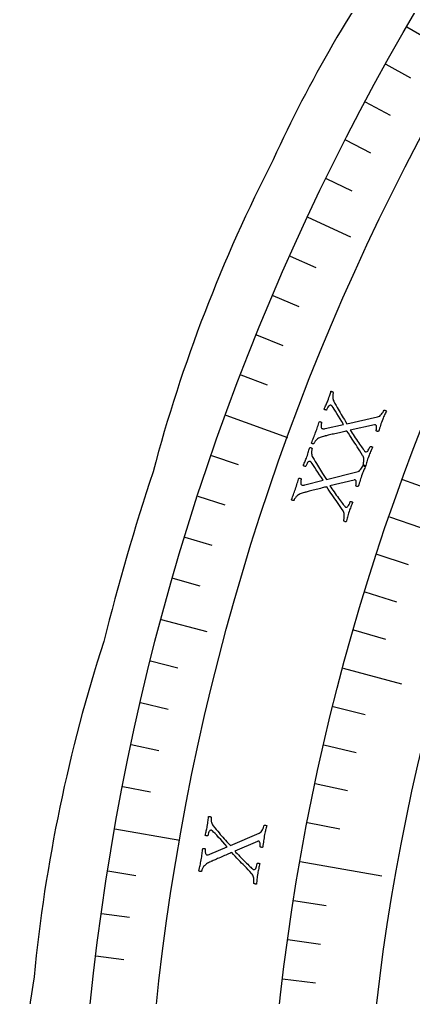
# Model space of a CAD drawing. Header units: millimetres. Extents: x -76 to 76, y -76 to 86.
# Drawn here: x -76.24 to -64.3, y 7.82 to 37.46 of the extents above; entities that cross this region are included whole.
import ezdxf

# ---------------------------------------------------------------- set-up
doc = ezdxf.new("R2010")
doc.units = ezdxf.units.MM
for name, color, linetype in [('CUT_OUTER', 1, 'Continuous'), ('ENGRAVE', 7, 'Continuous'), ('ENGRAVE_FINE', 8, 'Continuous'), ('TEXT', 5, 'Continuous')]:
    doc.layers.add(name, color=color, linetype=linetype)

msp = doc.modelspace()

# ---------------------------------------------------------------- linework, layer by layer
at = {"layer": 'CUT_OUTER'}
for centre, radius, start, end in [((-31.513, 16.3028), 40.717, 144.37178, 155.45836), ((-26.6949, 11.6763), 47.0733, 152.7707, 165.13646), ((-0.4092, 0.1199), 75.5736, 161.77829, 165.84201), ((-27.8135, 3.7715), 48.2123, 162.08122, 174.4382), ((-41.419, 2.9379), 34.8181, 170.90073, 184.63928)]:
    msp.add_arc(centre, radius, start, end, dxfattribs=at)
at = {"layer": 'ENGRAVE'}
for points in [[(-64.5016, 37.24), (-62.7739, 36.2425)], [(-67.5018, 31.4766), (-66.2103, 30.8744)], [(-69.9883, 25.4737), (-68.1136, 24.7913)], [(-64.6321, 23.5241), (-62.2753, 22.6664)], [(-71.9422, 19.2768), (-70.5657, 18.908)], [(-66.4364, 17.8016), (-64.6598, 17.3256)], [(-73.3485, 12.9333), (-71.3838, 12.5869)], [(-67.7351, 11.9435), (-65.2652, 11.508)]]:
    msp.add_lwpolyline(points, dxfattribs=at)
for radius in [74.48, 74.48, 72.485, 68.78, 68.78, 65.854]:
    msp.add_circle((0, 0), radius, dxfattribs=at)
at = {"layer": 'ENGRAVE_FINE'}
for points in [[(-65.1417, 36.1086), (-64.3939, 35.6941)], [(-65.7619, 34.9662), (-65.007, 34.5648)], [(-66.3622, 33.8132), (-65.6004, 33.4251)], [(-66.9422, 32.6499), (-66.1737, 32.2751)], [(-68.0409, 30.2937), (-67.2598, 29.946)], [(-68.5592, 29.1017), (-67.7722, 28.7676)], [(-69.0567, 27.9007), (-68.2639, 27.5804)], [(-69.5331, 26.6912), (-68.7349, 26.3848)], [(-70.4222, 24.2483), (-69.6138, 23.97)], [(-70.8347, 23.0156), (-70.0215, 22.7514)], [(-65.0328, 22.3926), (-64.0842, 22.066)], [(-71.2256, 21.7758), (-70.4079, 21.5259)], [(-65.4137, 21.2542), (-64.4596, 20.9442)], [(-71.5948, 20.5295), (-70.7729, 20.2938)], [(-65.7746, 20.1093), (-64.8153, 19.816)], [(-66.1156, 18.9583), (-65.1512, 18.6818)], [(-72.2676, 18.0183), (-71.438, 17.8115)], [(-72.5711, 16.7544), (-71.738, 16.562)], [(-66.7369, 16.6394), (-65.7635, 16.3967)], [(-72.8524, 15.4853), (-72.0161, 15.3075)], [(-67.0172, 15.4721), (-66.0397, 15.2465)], [(-67.277, 14.3002), (-66.2957, 14.0916)], [(-73.1116, 14.2115), (-72.2723, 14.0483)], [(-67.5163, 13.1238), (-66.5315, 12.9324)], [(-73.563, 11.6512), (-72.7186, 11.5175)], [(-67.9332, 10.7596), (-66.9424, 10.6026)], [(-73.7552, 10.3656), (-72.9085, 10.2466)], [(-68.1106, 9.5723), (-67.1172, 9.4327)], [(-73.9248, 9.0768), (-73.0762, 8.9726)], [(-68.2673, 8.3822), (-67.2716, 8.2599)]]:
    msp.add_lwpolyline(points, dxfattribs=at)
at = {"layer": 'TEXT'}
for points in [[(-67.2652, 24.9464), (-67.2483, 24.9927), (-67.2325, 25.0372), (-67.218, 25.0799), (-67.2047, 25.1207), (-67.1919, 25.1605), (-67.179, 25.1999), (-67.1661, 25.2389), (-67.1532, 25.2775), (-67.1459, 25.2774), (-67.1363, 25.2757), (-67.1243, 25.2723), (-67.1101, 25.2673), (-67.0968, 25.2616), (-67.0879, 25.256), (-67.0834, 25.2505), (-67.0832, 25.2452), (-67.0867, 25.2348), (-67.0902, 25.2218), (-67.0938, 25.2061), (-67.0974, 25.1879), (-67.1003, 25.1685), (-67.1016, 25.1493), (-67.1014, 25.1302), (-67.0997, 25.1113), (-67.0955, 25.0941), (-67.0876, 25.08), (-67.0762, 25.069), (-67.0613, 25.0612), (-67.0453, 25.0574), (-67.0256, 25.0568), (-67.0021, 25.0592), (-66.975, 25.0646), (-66.4173, 25.1898), (-66.4705, 25.2744), (-66.5219, 25.357), (-66.5714, 25.4375), (-66.6191, 25.516), (-66.6636, 25.5885), (-66.7033, 25.6511), (-66.7384, 25.7037), (-66.7688, 25.7464), (-66.7739, 25.7524), (-66.7793, 25.7575), (-66.785, 25.7619), (-66.791, 25.7654), (-66.7965, 25.7682), (-66.8008, 25.7703), (-66.8039, 25.7718), (-66.8058, 25.7726), (-66.8159, 25.7743), (-66.828, 25.7722), (-66.8424, 25.7666), (-66.8589, 25.7572), (-66.8768, 25.7407), (-66.8955, 25.7137), (-66.9149, 25.6761), (-66.935, 25.628), (-66.9393, 25.6256), (-66.9466, 25.6253), (-66.957, 25.6272), (-66.9705, 25.6311), (-66.9843, 25.6361), (-66.9957, 25.6411), (-67.0047, 25.6462), (-67.0113, 25.6512), (-66.9948, 25.687), (-66.9791, 25.7208), (-66.9645, 25.7525), (-66.9508, 25.7821), (-66.9375, 25.8116), (-66.9241, 25.8426), (-66.9107, 25.8753), (-66.8971, 25.9097), (-66.879, 25.9574), (-66.863, 26.0014), (-66.8491, 26.0417), (-66.8374, 26.0784), (-66.8272, 26.1117), (-66.8177, 26.142), (-66.8091, 26.1692), (-66.8013, 26.1933), (-66.7943, 26.1933), (-66.7856, 26.192), (-66.7751, 26.1895), (-66.763, 26.1858), (-66.7511, 26.1808), (-66.7415, 26.1747), (-66.7342, 26.1675), (-66.7292, 26.159), (-66.7316, 26.1518), (-66.7346, 26.1405), (-66.7383, 26.1252), (-66.7427, 26.1058), (-66.7466, 26.0836), (-66.7489, 26.0596), (-66.7498, 26.0339), (-66.749, 26.0065), (-66.7459, 25.9782), (-66.7397, 25.9501), (-66.7303, 25.922), (-66.7176, 25.894), (-66.68, 25.8259), (-66.6449, 25.7624), (-66.6125, 25.7036), (-66.5826, 25.6493), (-66.5538, 25.5976), (-66.5245, 25.5462), (-66.4946, 25.4953), (-66.4641, 25.4447), (-66.4319, 25.3921), (-66.3965, 25.3351), (-66.3581, 25.2736), (-66.3165, 25.2077), (-65.3891, 25.4165), (-65.3562, 25.427), (-65.3254, 25.4437), (-65.2966, 25.4667), (-65.2697, 25.496), (-65.2455, 25.5281), (-65.2248, 25.5598), (-65.2076, 25.5909), (-65.1939, 25.6216), (-65.1864, 25.6224), (-65.1771, 25.6213), (-65.166, 25.6181), (-65.1531, 25.6129), (-65.1407, 25.6073), (-65.1313, 25.6025), (-65.1249, 25.5988), (-65.1213, 25.5961), (-65.1378, 25.5615), (-65.153, 25.5294), (-65.1671, 25.4998), (-65.18, 25.4727), (-65.1927, 25.4452), (-65.2059, 25.4148), (-65.2198, 25.3812), (-65.2343, 25.3446), (-65.2537, 25.2941), (-65.2712, 25.2467), (-65.2869, 25.2025), (-65.3008, 25.1614), (-65.3144, 25.1201), (-65.3291, 25.0755), (-65.3448, 25.0274), (-65.3617, 24.976), (-65.3698, 24.974), (-65.38, 24.9742), (-65.3923, 24.9767), (-65.4066, 24.9815), (-65.4198, 24.9872), (-65.4287, 24.9928), (-65.4333, 24.9982), (-65.4335, 25.0034), (-65.4306, 25.0124), (-65.4277, 25.0242), (-65.4249, 25.0388), (-65.4222, 25.056), (-65.4201, 25.0747), (-65.4193, 25.0933), (-65.4198, 25.1119), (-65.4216, 25.1304), (-65.4252, 25.1471), (-65.431, 25.1603), (-65.4392, 25.17), (-65.4496, 25.1762), (-65.4525, 25.1771), (-65.456, 25.1776), (-65.4602, 25.1779), (-65.4651, 25.1778), (-65.4701, 25.1775), (-65.4747, 25.1768), (-65.4789, 25.1757), (-65.4827, 25.1743), (-66.2185, 25.017), (-66.1911, 24.9736), (-66.162, 24.9284), (-66.1313, 24.8812), (-66.0988, 24.8322), (-66.0657, 24.7826), (-66.0328, 24.7336), (-66.0002, 24.6854), (-65.9678, 24.6379), (-65.9365, 24.5924), (-65.9068, 24.5501), (-65.8789, 24.511), (-65.8527, 24.4751), (-65.8292, 24.4436), (-65.8096, 24.4176), (-65.7938, 24.3969), (-65.7819, 24.3818), (-65.7795, 24.3793), (-65.7766, 24.3762), (-65.7732, 24.3725), (-65.7693, 24.3684), (-65.7648, 24.3642), (-65.7598, 24.3605), (-65.7542, 24.3573), (-65.748, 24.3547), (-65.7356, 24.3532), (-65.7218, 24.3573), (-65.7063, 24.3671), (-65.6894, 24.3824), (-65.6714, 24.4049), (-65.653, 24.4359), (-65.6342, 24.4754), (-65.6148, 24.5236), (-65.6073, 24.5246), (-65.5978, 24.5241), (-65.5863, 24.5219), (-65.5729, 24.5181), (-65.5601, 24.5136), (-65.5505, 24.5093), (-65.5441, 24.5054), (-65.5409, 24.5017), (-65.5563, 24.468), (-65.5717, 24.434), (-65.587, 24.3995), (-65.6023, 24.3646), (-65.6172, 24.3296), (-65.6315, 24.2948), (-65.6451, 24.26), (-65.6582, 24.2254), (-65.6752, 24.1785), (-65.6904, 24.1349), (-65.7038, 24.0946), (-65.7154, 24.0577), (-65.7262, 24.0221), (-65.737, 23.9858), (-65.7478, 23.9487), (-65.7587, 23.911), (-65.7668, 23.9117), (-65.7762, 23.9141), (-65.787, 23.9183), (-65.7992, 23.9243), (-65.8107, 23.9305), (-65.8195, 23.9357), (-65.8257, 23.9396), (-65.8291, 23.9424), (-65.8269, 23.9504), (-65.8238, 23.9641), (-65.8199, 23.9834), (-65.8153, 24.0085), (-65.811, 24.0373), (-65.8083, 24.0677), (-65.8071, 24.0998), (-65.8075, 24.1336), (-65.8105, 24.167), (-65.8172, 24.1979), (-65.8275, 24.2263), (-65.8414, 24.2523), (-65.8849, 24.3209), (-65.9265, 24.3865), (-65.9664, 24.4489), (-66.0044, 24.5081), (-66.0417, 24.5658), (-66.0791, 24.6234), (-66.1167, 24.681), (-66.1545, 24.7385), (-66.193, 24.7973), (-66.233, 24.8587), (-66.2743, 24.9227), (-66.317, 24.9893), (-66.3472, 24.9833), (-66.381, 24.9762), (-66.4182, 24.968), (-66.459, 24.9586), (-66.5021, 24.9488), (-66.546, 24.9388), (-66.5909, 24.9288), (-66.6367, 24.9188), (-66.6822, 24.9088), (-66.7262, 24.8989), (-66.7687, 24.8892), (-66.8096, 24.8797), (-66.8479, 24.8706), (-66.8827, 24.8624), (-66.9138, 24.855), (-66.9412, 24.8486), (-66.9637, 24.8433), (-66.9798, 24.8395), (-66.9894, 24.8372), (-66.9926, 24.8365), (-67.0319, 24.8276), (-67.0676, 24.8178), (-67.0995, 24.8073), (-67.1277, 24.7959), (-67.1538, 24.7829), (-67.1797, 24.7679), (-67.2053, 24.7506), (-67.2305, 24.7312), (-67.2466, 24.7171), (-67.2616, 24.7014), (-67.2756, 24.6839), (-67.2885, 24.6648), (-67.2999, 24.6459), (-67.3093, 24.629), (-67.3167, 24.6141), (-67.322, 24.6013), (-67.3256, 24.5974), (-67.3326, 24.5962), (-67.343, 24.5978), (-67.3568, 24.6021), (-67.3707, 24.6079), (-67.3816, 24.6141), (-67.3895, 24.6207), (-67.3942, 24.6276), (-67.3762, 24.6727), (-67.3593, 24.7142), (-67.3434, 24.7522), (-67.3286, 24.7867), (-67.314, 24.8212), (-67.2985, 24.8593), (-67.2822, 24.9011), (-67.2652, 24.9464)], [(-67.877, 23.2302), (-67.8613, 23.2769), (-67.8467, 23.3218), (-67.8332, 23.3648), (-67.8209, 23.406), (-67.8092, 23.4461), (-67.7973, 23.4858), (-67.7854, 23.5251), (-67.7734, 23.5641), (-67.7661, 23.5641), (-67.7565, 23.5626), (-67.7445, 23.5595), (-67.7301, 23.5549), (-67.7167, 23.5495), (-67.7077, 23.5441), (-67.703, 23.5388), (-67.7027, 23.5335), (-67.7059, 23.523), (-67.709, 23.5099), (-67.7122, 23.4942), (-67.7154, 23.4759), (-67.7178, 23.4564), (-67.7186, 23.4371), (-67.718, 23.4181), (-67.7158, 23.3992), (-67.7111, 23.3821), (-67.7029, 23.3682), (-67.6912, 23.3575), (-67.6761, 23.3501), (-67.66, 23.3468), (-67.6403, 23.3466), (-67.6169, 23.3496), (-67.5899, 23.3557), (-67.0356, 23.495), (-67.0909, 23.5782), (-67.1444, 23.6595), (-67.196, 23.7387), (-67.2456, 23.816), (-67.2919, 23.8873), (-67.3332, 23.9489), (-67.3696, 24.0006), (-67.4011, 24.0426), (-67.4063, 24.0484), (-67.4118, 24.0534), (-67.4176, 24.0576), (-67.4237, 24.061), (-67.4293, 24.0636), (-67.4337, 24.0656), (-67.4369, 24.067), (-67.4388, 24.0678), (-67.4488, 24.0692), (-67.461, 24.0669), (-67.4752, 24.0608), (-67.4914, 24.051), (-67.5089, 24.0341), (-67.5269, 24.0066), (-67.5453, 23.9686), (-67.5642, 23.9199), (-67.5684, 23.9174), (-67.5758, 23.917), (-67.5863, 23.9185), (-67.5998, 23.9221), (-67.6137, 23.9268), (-67.6253, 23.9315), (-67.6344, 23.9363), (-67.6411, 23.9412), (-67.6255, 23.9774), (-67.6107, 24.0116), (-67.5969, 24.0437), (-67.5839, 24.0736), (-67.5714, 24.1034), (-67.5588, 24.1348), (-67.5462, 24.1678), (-67.5335, 24.2025), (-67.5166, 24.2506), (-67.5017, 24.295), (-67.4889, 24.3357), (-67.4781, 24.3727), (-67.4687, 24.4062), (-67.46, 24.4367), (-67.4521, 24.4641), (-67.4449, 24.4885), (-67.4379, 24.4886), (-67.4292, 24.4876), (-67.4187, 24.4853), (-67.4064, 24.4819), (-67.3944, 24.4773), (-67.3847, 24.4714), (-67.3772, 24.4643), (-67.372, 24.456), (-67.3742, 24.4488), (-67.3769, 24.4374), (-67.3802, 24.422), (-67.3841, 24.4025), (-67.3874, 24.3802), (-67.3892, 24.3561), (-67.3894, 24.3304), (-67.3879, 24.303), (-67.3841, 24.2748), (-67.3772, 24.2469), (-67.367, 24.219), (-67.3537, 24.1914), (-67.3143, 24.1242), (-67.2777, 24.0617), (-67.2437, 24.0037), (-67.2125, 23.9502), (-67.1824, 23.8992), (-67.1518, 23.8486), (-67.1206, 23.7984), (-67.0889, 23.7487), (-67.0553, 23.6969), (-67.0185, 23.6408), (-66.9785, 23.5803), (-66.9353, 23.5155), (-66.0134, 23.7477), (-65.9809, 23.7591), (-65.9505, 23.7766), (-65.9222, 23.8003), (-65.8961, 23.8303), (-65.8727, 23.863), (-65.8529, 23.8952), (-65.8365, 23.9268), (-65.8235, 23.9578), (-65.816, 23.9588), (-65.8067, 23.9578), (-65.7955, 23.955), (-65.7825, 23.9501), (-65.77, 23.9448), (-65.7605, 23.9403), (-65.7539, 23.9367), (-65.7503, 23.9341), (-65.7659, 23.8991), (-65.7803, 23.8667), (-65.7936, 23.8367), (-65.8059, 23.8092), (-65.8178, 23.7815), (-65.8303, 23.7507), (-65.8433, 23.7168), (-65.8569, 23.6798), (-65.875, 23.6288), (-65.8913, 23.581), (-65.9059, 23.5364), (-65.9187, 23.495), (-65.9313, 23.4534), (-65.9448, 23.4084), (-65.9593, 23.3599), (-65.9748, 23.3081), (-65.9829, 23.3059), (-65.9931, 23.3058), (-66.0054, 23.308), (-66.0199, 23.3124), (-66.0333, 23.3179), (-66.0423, 23.3232), (-66.047, 23.3285), (-66.0473, 23.3337), (-66.0447, 23.3428), (-66.0421, 23.3546), (-66.0397, 23.3692), (-66.0374, 23.3866), (-66.0357, 23.4053), (-66.0354, 23.4239), (-66.0364, 23.4424), (-66.0387, 23.4609), (-66.0427, 23.4775), (-66.0489, 23.4906), (-66.0573, 23.5001), (-66.0678, 23.506), (-66.0707, 23.5068), (-66.0743, 23.5073), (-66.0785, 23.5074), (-66.0834, 23.5072), (-66.0884, 23.5068), (-66.093, 23.5059), (-66.0971, 23.5048), (-66.1008, 23.5033), (-66.8324, 23.3274), (-66.8039, 23.2847), (-66.7737, 23.2402), (-66.7418, 23.1938), (-66.7081, 23.1456), (-66.6737, 23.0969), (-66.6396, 23.0488), (-66.6058, 23.0014), (-66.5722, 22.9547), (-66.5397, 22.91), (-66.509, 22.8685), (-66.4801, 22.8301), (-66.453, 22.7949), (-66.4287, 22.764), (-66.4085, 22.7385), (-66.3922, 22.7183), (-66.3798, 22.7034), (-66.3774, 22.7009), (-66.3744, 22.6979), (-66.3709, 22.6944), (-66.3669, 22.6903), (-66.3623, 22.6862), (-66.3572, 22.6827), (-66.3515, 22.6796), (-66.3453, 22.6771), (-66.3329, 22.676), (-66.3191, 22.6805), (-66.3039, 22.6906), (-66.2874, 22.7064), (-66.27, 22.7293), (-66.2524, 22.7608), (-66.2346, 22.8008), (-66.2164, 22.8494), (-66.2089, 22.8507), (-66.1994, 22.8504), (-66.1879, 22.8485), (-66.1744, 22.845), (-66.1615, 22.8408), (-66.1518, 22.8368), (-66.1453, 22.833), (-66.142, 22.8295), (-66.1566, 22.7954), (-66.1711, 22.7609), (-66.1855, 22.7261), (-66.1998, 22.6908), (-66.2139, 22.6555), (-66.2273, 22.6202), (-66.24, 22.5852), (-66.2522, 22.5503), (-66.268, 22.5029), (-66.2821, 22.4589), (-66.2945, 22.4183), (-66.3052, 22.3811), (-66.315, 22.3452), (-66.3249, 22.3087), (-66.3348, 22.2714), (-66.3447, 22.2334), (-66.3528, 22.2338), (-66.3623, 22.236), (-66.3732, 22.24), (-66.3855, 22.2456), (-66.3972, 22.2516), (-66.4061, 22.2565), (-66.4124, 22.2603), (-66.4159, 22.263), (-66.4138, 22.271), (-66.4111, 22.2848), (-66.4078, 22.3042), (-66.4037, 22.3294), (-66.4002, 22.3583), (-66.3982, 22.3888), (-66.3979, 22.4209), (-66.3992, 22.4546), (-66.403, 22.4879), (-66.4105, 22.5186), (-66.4215, 22.5468), (-66.4361, 22.5724), (-66.4813, 22.64), (-66.5246, 22.7044), (-66.566, 22.7658), (-66.6055, 22.8241), (-66.6442, 22.8808), (-66.6831, 22.9374), (-66.7222, 22.994), (-66.7614, 23.0505), (-66.8014, 23.1083), (-66.8429, 23.1687), (-66.8858, 23.2316), (-66.9302, 23.2972), (-66.9602, 23.2904), (-66.9938, 23.2824), (-67.0309, 23.2732), (-67.0714, 23.2629), (-67.1142, 23.2519), (-67.1579, 23.2409), (-67.2025, 23.2297), (-67.248, 23.2185), (-67.2933, 23.2074), (-67.337, 23.1964), (-67.3792, 23.1856), (-67.4198, 23.175), (-67.4579, 23.165), (-67.4925, 23.1559), (-67.5234, 23.1478), (-67.5507, 23.1406), (-67.573, 23.1347), (-67.589, 23.1305), (-67.5985, 23.128), (-67.6017, 23.1272), (-67.6408, 23.1173), (-67.6762, 23.1067), (-67.7078, 23.0953), (-67.7357, 23.0832), (-67.7615, 23.0696), (-67.787, 23.0539), (-67.8121, 23.036), (-67.8369, 23.0159), (-67.8526, 23.0015), (-67.8672, 22.9853), (-67.8807, 22.9675), (-67.8932, 22.9481), (-67.9041, 22.9288), (-67.9131, 22.9117), (-67.92, 22.8967), (-67.925, 22.8837), (-67.9286, 22.8797), (-67.9355, 22.8784), (-67.946, 22.8797), (-67.9598, 22.8836), (-67.9739, 22.8891), (-67.985, 22.895), (-67.993, 22.9014), (-67.9979, 22.9082), (-67.981, 22.9537), (-67.9651, 22.9956), (-67.9502, 23.034), (-67.9363, 23.0689), (-67.9226, 23.1038), (-67.9081, 23.1423), (-67.8929, 23.1844), (-67.877, 23.2302)], [(-70.7331, 11.9898), (-70.7251, 12.0384), (-70.7179, 12.085), (-70.7116, 12.1296), (-70.7061, 12.1723), (-70.701, 12.2137), (-70.6957, 12.2548), (-70.6903, 12.2956), (-70.6847, 12.3359), (-70.6775, 12.3371), (-70.6678, 12.3372), (-70.6554, 12.3361), (-70.6405, 12.3339), (-70.6264, 12.3307), (-70.6166, 12.3269), (-70.6111, 12.3224), (-70.6099, 12.3172), (-70.6114, 12.3063), (-70.6124, 12.2928), (-70.613, 12.2768), (-70.6132, 12.2582), (-70.6124, 12.2386), (-70.6102, 12.2195), (-70.6065, 12.2008), (-70.6012, 12.1825), (-70.5938, 12.1664), (-70.5835, 12.154), (-70.5703, 12.1453), (-70.5542, 12.1404), (-70.5377, 12.1397), (-70.5182, 12.1427), (-70.4957, 12.1495), (-70.47, 12.1599), (-69.9454, 12.3866), (-70.0134, 12.4599), (-70.0793, 12.5314), (-70.1429, 12.6013), (-70.2044, 12.6696), (-70.2615, 12.7325), (-70.3123, 12.7866), (-70.3565, 12.8318), (-70.3944, 12.8681), (-70.4005, 12.8731), (-70.4067, 12.8771), (-70.4131, 12.8803), (-70.4196, 12.8827), (-70.4256, 12.8844), (-70.4302, 12.8857), (-70.4336, 12.8866), (-70.4356, 12.887), (-70.4458, 12.8867), (-70.4573, 12.8825), (-70.4704, 12.8742), (-70.4848, 12.862), (-70.4994, 12.8425), (-70.5127, 12.8124), (-70.5247, 12.7719), (-70.5355, 12.7208), (-70.5393, 12.7177), (-70.5465, 12.7161), (-70.5571, 12.7159), (-70.5711, 12.7173), (-70.5855, 12.7196), (-70.5977, 12.7224), (-70.6075, 12.7257), (-70.6149, 12.7294), (-70.6053, 12.7677), (-70.5962, 12.8038), (-70.5877, 12.8377), (-70.5798, 12.8694), (-70.5722, 12.9007), (-70.5649, 12.9337), (-70.5577, 12.9684), (-70.5508, 13.0047), (-70.5418, 13.0549), (-70.5343, 13.1011), (-70.5282, 13.1433), (-70.5235, 13.1815), (-70.5197, 13.2162), (-70.516, 13.2477), (-70.5126, 13.276), (-70.5094, 13.3012), (-70.5026, 13.3024), (-70.4938, 13.3028), (-70.483, 13.3023), (-70.4704, 13.3009), (-70.4578, 13.2983), (-70.4472, 13.294), (-70.4387, 13.2883), (-70.4322, 13.2809), (-70.4332, 13.2734), (-70.4341, 13.2617), (-70.4349, 13.246), (-70.4356, 13.2261), (-70.4353, 13.2035), (-70.4331, 13.1795), (-70.4291, 13.1541), (-70.4233, 13.1273), (-70.415, 13.1001), (-70.4036, 13.0736), (-70.3891, 13.0478), (-70.3715, 13.0227), (-70.3219, 12.9628), (-70.2756, 12.9069), (-70.2328, 12.8551), (-70.1933, 12.8074), (-70.1554, 12.7619), (-70.117, 12.7169), (-70.0781, 12.6724), (-70.0388, 12.6284), (-69.9974, 12.5828), (-69.952, 12.5333), (-69.9028, 12.48), (-69.8497, 12.423), (-68.9773, 12.8008), (-68.947, 12.8172), (-68.9198, 12.8394), (-68.8958, 12.8674), (-68.8748, 12.9011), (-68.857, 12.9372), (-68.8426, 12.9721), (-68.8315, 13.006), (-68.8237, 13.0387), (-68.8165, 13.0409), (-68.8071, 13.0415), (-68.7956, 13.0404), (-68.782, 13.0377), (-68.7688, 13.0344), (-68.7587, 13.0316), (-68.7516, 13.0291), (-68.7477, 13.0271), (-68.7574, 12.9901), (-68.7664, 12.9557), (-68.7747, 12.924), (-68.7824, 12.8949), (-68.7897, 12.8656), (-68.797, 12.8332), (-68.8045, 12.7976), (-68.8119, 12.759), (-68.8215, 12.7058), (-68.8299, 12.6559), (-68.8371, 12.6095), (-68.8431, 12.5666), (-68.8488, 12.5235), (-68.8549, 12.4769), (-68.8614, 12.4268), (-68.8684, 12.3731), (-68.876, 12.3696), (-68.886, 12.3679), (-68.8986, 12.3681), (-68.9136, 12.3701), (-68.9276, 12.3733), (-68.9374, 12.3772), (-68.9429, 12.3816), (-68.9441, 12.3867), (-68.9429, 12.3961), (-68.9423, 12.4082), (-68.9422, 12.423), (-68.9427, 12.4405), (-68.9441, 12.4592), (-68.9468, 12.4776), (-68.9508, 12.4958), (-68.956, 12.5136), (-68.9626, 12.5294), (-68.9709, 12.5413), (-68.9807, 12.5493), (-68.992, 12.5535), (-68.995, 12.5538), (-68.9986, 12.5536), (-69.0028, 12.5531), (-69.0076, 12.5521), (-69.0125, 12.5509), (-69.0168, 12.5493), (-69.0208, 12.5475), (-69.0242, 12.5454), (-69.7178, 12.2539), (-69.6829, 12.2164), (-69.6459, 12.1773), (-69.6069, 12.1367), (-69.5659, 12.0946), (-69.5241, 12.052), (-69.4827, 12.0101), (-69.4416, 11.9688), (-69.401, 11.9281), (-69.3617, 11.8892), (-69.3247, 11.8531), (-69.29, 11.8199), (-69.2576, 11.7896), (-69.2287, 11.763), (-69.2045, 11.741), (-69.1852, 11.7237), (-69.1706, 11.711), (-69.1678, 11.709), (-69.1644, 11.7065), (-69.1604, 11.7036), (-69.1558, 11.7002), (-69.1506, 11.6969), (-69.1449, 11.6942), (-69.1388, 11.6922), (-69.1323, 11.6907), (-69.1199, 11.6915), (-69.107, 11.6982), (-69.0937, 11.7106), (-69.0799, 11.7289), (-69.0664, 11.7543), (-69.0541, 11.7882), (-69.043, 11.8306), (-69.0329, 11.8814), (-69.0257, 11.8839), (-69.0163, 11.8852), (-69.0046, 11.8851), (-68.9907, 11.8839), (-68.9773, 11.8818), (-68.9671, 11.8795), (-68.9601, 11.8768), (-68.9562, 11.8738), (-68.9651, 11.8378), (-68.9739, 11.8014), (-68.9825, 11.7647), (-68.991, 11.7276), (-68.9991, 11.6905), (-69.0067, 11.6536), (-69.0136, 11.6169), (-69.02, 11.5805), (-69.028, 11.5312), (-69.0348, 11.4855), (-69.0405, 11.4435), (-69.045, 11.405), (-69.049, 11.368), (-69.0528, 11.3303), (-69.0566, 11.2919), (-69.0603, 11.2528), (-69.0683, 11.252), (-69.078, 11.2526), (-69.0894, 11.2547), (-69.1025, 11.2583), (-69.115, 11.2623), (-69.1246, 11.2657), (-69.1314, 11.2685), (-69.1353, 11.2706), (-69.1345, 11.2788), (-69.1341, 11.2928), (-69.1339, 11.3126), (-69.134, 11.3381), (-69.1351, 11.3672), (-69.1381, 11.3976), (-69.143, 11.4293), (-69.1496, 11.4624), (-69.1588, 11.4946), (-69.1711, 11.5238), (-69.1865, 11.5498), (-69.2051, 11.5727), (-69.2605, 11.6321), (-69.3136, 11.6887), (-69.3644, 11.7426), (-69.4128, 11.7938), (-69.4602, 11.8435), (-69.5077, 11.8931), (-69.5553, 11.9427), (-69.6031, 11.9921), (-69.652, 12.0427), (-69.7026, 12.0956), (-69.7551, 12.1508), (-69.8095, 12.2084), (-69.838, 12.1968), (-69.8699, 12.1835), (-69.905, 12.1685), (-69.9433, 12.1518), (-69.9838, 12.1341), (-70.0251, 12.1161), (-70.0674, 12.098), (-70.1105, 12.0796), (-70.1533, 12.0613), (-70.1947, 12.0434), (-70.2346, 12.026), (-70.2731, 12.0089), (-70.309, 11.9929), (-70.3416, 11.9784), (-70.3708, 11.9654), (-70.3966, 11.9539), (-70.4177, 11.9445), (-70.4328, 11.9378), (-70.4418, 11.9338), (-70.4448, 11.9324), (-70.4818, 11.9164), (-70.515, 11.9002), (-70.5444, 11.8838), (-70.57, 11.8674), (-70.5933, 11.8498), (-70.6159, 11.8302), (-70.6378, 11.8085), (-70.659, 11.7847), (-70.6721, 11.7679), (-70.684, 11.7496), (-70.6945, 11.7299), (-70.7036, 11.7087), (-70.7113, 11.6879), (-70.7174, 11.6696), (-70.7219, 11.6536), (-70.7247, 11.64), (-70.7275, 11.6355), (-70.7342, 11.6331), (-70.7447, 11.6327), (-70.759, 11.6343), (-70.7738, 11.6375), (-70.7857, 11.6416), (-70.7946, 11.6466), (-70.8006, 11.6525), (-70.7913, 11.7001), (-70.7823, 11.744), (-70.7738, 11.7843), (-70.7657, 11.8209), (-70.7577, 11.8576), (-70.7497, 11.898), (-70.7414, 11.942), (-70.7331, 11.9898)]]:
    msp.add_lwpolyline(points, close=True, dxfattribs=at)

doc.saveas('drawing.dxf')
